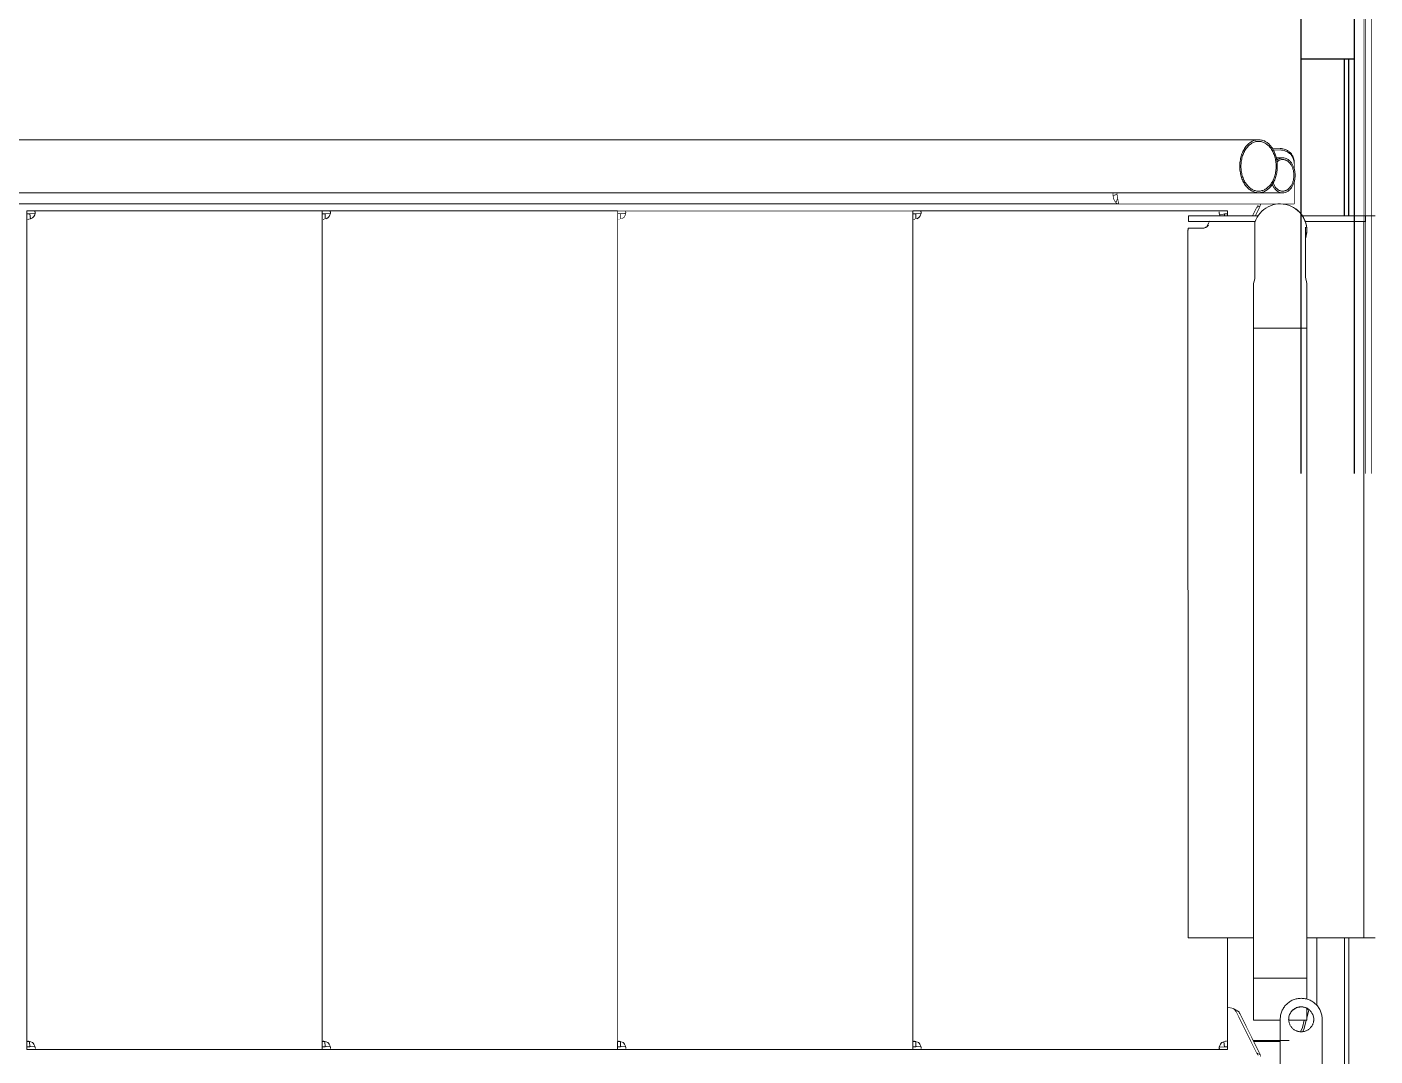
# Model space of a CAD drawing. Header units: millimetres. Extents: x -187347 to 135007, y -6415 to 292048.
# Drawn here: x -43623 to -42658, y 12154 to 12890 of the extents above; entities that cross this region are included whole.
import ezdxf

# ---------------------------------------------------------------- set-up
doc = ezdxf.new("R2010")
doc.units = ezdxf.units.MM
doc.header["$LTSCALE"] = 100
doc.layers.get('0').update_dxf_attribs({"lineweight": 18})
doc.layers.add('A-ANNO-DIMS', color=211, linetype='Continuous', lineweight=5)
doc.layers.add('Layout Cabinplant', color=30, linetype='Continuous')

# ---------------------------------------------------------------- blocks, each defined once
blk = doc.blocks.new('CP_Giblet area_New')
at = {"color": 0, "linetype": 'Continuous'}
for p, q in [((1496.72, -4350.96), (1496.72, -3918.49)), ((1496.72, -4350.96), (1496.72, -3918.49)), ((1534.72, -3918.49), (1534.72, -4350.96))]:
    blk.add_line(p, q, dxfattribs=at)
at = {"linetype": 'Continuous'}
for p, q in [((1500.72, -4102.92), (1500.72, -4214.92)), ((1503.62, -4102.92), (1503.62, -4214.92)), ((1496.72, -4214.92), (1515.72, -4214.92)), ((1515.72, -4214.92), (1534.72, -4214.92))]:
    blk.add_line(p, q, dxfattribs=at)
at = {"color": 0, "linetype": 'Continuous', "const_width": 0.5}
for points in [[(1484.59, -3918.49), (1484.59, -4341.21)], [(1488.59, -4341.21), (1488.59, -3918.49)], [(1489.83, -4341.21), (1489.83, -3918.49)]]:
    blk.add_lwpolyline(points, dxfattribs=at)
at = {"layer": 'A-ANNO-DIMS', "linetype": 'Continuous'}
for p, q in [((1500.72, -3416.4), (1500.72, -3586.4)), ((1503.62, -3586.4), (1503.62, -3416.4)), ((1519.72, -3512.85), (1519.72, -3475.06)), ((1549.72, -3482.06), (1549.72, -3513.16)), ((1587.49, -3508.42), (1587.49, -3506.42)), ((1593.19, -3506.42), (1587.49, -3506.42)), ((1587.49, -3508.42), (1593.33, -3508.21)), ((1587.49, -3508.42), (1589.49, -3508.43)), ((1587.49, -3508.42), (1587.49, -3512.12)), ((1589.95, -3512.05), (1589.49, -3508.43)), ((1592.49, -3510.42), (1593.01, -3509.26)), ((1593.01, -3509.26), (1593.33, -3508.21)), ((1806.79, -3506.42), (1593.19, -3506.42)), ((1593.33, -3508.21), (1593.19, -3506.42)), ((1593.44, -3507.58), (1593.47, -3507.06)), ((1806.5, -3507.1), (1806.55, -3507.75)), ((1806.55, -3507.75), (1806.86, -3508.88)), ((1812.49, -3506.42), (1806.79, -3506.42)), ((1806.86, -3508.88), (1812.49, -3508.42)), ((1806.86, -3508.88), (1807.49, -3510.42)), ((1810.49, -3508.43), (1812.49, -3508.42)), ((1810.49, -3508.43), (1810.49, -3512.12)), ((2018.06, -3506.42), (1812.49, -3506.42)), ((1812.49, -3506.42), (1812.49, -3508.42)), ((1812.49, -3512.12), (1812.49, -3508.42)), ((2017.77, -3507.1), (2017.83, -3507.75)), ((2017.83, -3507.75), (2018.13, -3508.88)), ((2023.76, -3506.42), (2018.06, -3506.42)), ((2018.13, -3508.88), (2023.76, -3508.43)), ((2018.13, -3508.88), (2018.76, -3510.42)), ((2021.76, -3508.43), (2021.76, -3512.12)), ((2021.76, -3508.43), (2023.76, -3508.43)), ((2023.76, -3506.42), (2023.76, -3508.43)), ((2229.34, -3506.42), (2023.76, -3506.42)), ((2023.76, -3512.12), (2023.76, -3508.43)), ((2229.04, -3507.1), (2229.1, -3507.75)), ((2229.1, -3507.75), (2229.4, -3508.88)), ((2235.04, -3506.42), (2229.34, -3506.42)), ((2229.4, -3508.88), (2235.04, -3508.43)), ((2229.4, -3508.88), (2230.04, -3510.42)), ((2233.04, -3508.43), (2235.04, -3508.43)), ((2233.04, -3508.43), (2233.25, -3512.26)), ((2235.04, -3506.42), (2235.04, -3508.43)), ((2440.61, -3506.42), (2235.04, -3506.42)), ((2235.04, -3512.12), (2235.04, -3508.43)), ((2440.31, -3507.1), (2440.37, -3507.75)), ((2440.37, -3507.75), (2440.67, -3508.88)), ((2446.31, -3506.42), (2440.61, -3506.42)), ((2440.67, -3508.88), (2446.31, -3508.43)), ((2440.67, -3508.88), (2441.31, -3510.42)), ((2444.31, -3508.43), (2444.52, -3512.26)), ((2444.31, -3508.43), (2446.31, -3508.43)), ((2446.31, -3506.42), (2446.31, -3508.43)), ((2446.31, -3512.12), (2446.31, -3508.43)), ((1519.72, -3528.14), (1519.72, -3512.85)), ((1533.47, -3519.4), (1532.56, -3521.64)), ((1533.89, -3522.32), (1535.14, -3519.24)), ((1543.38, -3512.93), (1569.03, -3512.93)), ((1549.72, -3512.24), (1568.69, -3512.24)), ((1549.72, -3513.16), (1549.72, -3528.14)), ((1587.49, -3586.4), (1587.49, -3512.12)), ((1588.17, -3512.41), (1588.82, -3512.35)), ((1588.82, -3512.35), (1589.95, -3512.05)), ((1589.95, -3512.05), (1591.49, -3511.42)), ((1808.49, -3511.42), (1809.65, -3511.94)), ((1810.49, -3512.12), (1812.49, -3512.12)), ((1811.33, -3512.37), (1811.85, -3512.4)), ((1812.49, -3512.12), (1812.49, -4100.72)), ((2019.76, -3511.42), (2020.93, -3511.94)), ((2021.76, -3512.12), (2023.76, -3512.12)), ((2022.6, -3512.37), (2023.12, -3512.4)), ((2231.04, -3511.42), (2232.2, -3511.94)), ((2232.2, -3511.94), (2233.25, -3512.26)), ((2233.25, -3512.26), (2235.04, -3512.12)), ((2233.88, -3512.37), (2234.39, -3512.4)), ((2235.04, -3512.12), (2235.04, -4100.72)), ((2442.31, -3511.42), (2443.47, -3511.94)), ((2443.47, -3511.94), (2444.52, -3512.26)), ((2444.52, -3512.26), (2446.31, -3512.12)), ((2445.15, -3512.37), (2445.66, -3512.4)), ((2446.31, -3512.12), (2446.31, -4100.72)), ((1529.14, -3534.95), (1530.72, -3528.8)), ((1530.72, -3535.92), (1530.72, -3527.5)), ((1543.85, -3527.5), (1530.72, -3527.5)), ((1531.05, -3527.5), (1532.56, -3521.64)), ((1532.56, -3527.5), (1533.89, -3522.32)), ((1555.59, -3527.5), (1549.72, -3527.5)), ((1568.72, -3527.5), (1555.59, -3527.5)), ((1568.72, -3557.5), (1568.72, -3527.5)), ((1523.43, -3586.4), (1523.43, -3537.95)), ((1529.68, -3535.23), (1530.46, -3535.63)), ((1530.46, -3535.63), (1530.72, -3534.65)), ((1530.72, -3557.5), (1530.72, -3542.39)), ((1530.72, -4022.5), (1530.72, -3557.5)), ((1568.72, -3557.5), (1530.72, -3557.5)), ((1530.72, -4022.5), (1530.72, -3557.5)), ((1568.72, -4022.5), (1568.72, -3557.5)), ((1481.88, -3586.4), (1484.59, -3586.4)), ((1484.59, -3586.4), (1488.59, -3586.4)), ((1489.83, -3586.4), (1488.59, -3586.4)), ((1530.72, -3586.4), (1489.88, -3586.4)), ((1489.88, -4094.92), (1489.88, -3586.4)), ((1489.88, -3586.4), (1489.88, -4094.92)), ((1607.37, -3586.4), (1568.72, -3586.4)), ((1615.47, -3586.4), (1607.37, -3586.4)), ((1615.47, -3586.4), (1615.79, -4084.06)), ((1530.72, -4022.5), (1549.72, -4022.5)), ((1530.72, -4022.5), (1530.72, -4054.5)), ((1568.72, -4022.5), (1530.72, -4022.5)), ((1530.72, -4022.5), (1530.72, -4054.5)), ((1549.72, -4022.5), (1568.72, -4022.5)), ((1568.72, -4022.5), (1568.72, -4054.5)), ((1531.65, -4059.11), (1530.72, -4054.5)), ((1531.65, -4090.64), (1531.65, -4059.11)), ((1567.79, -4057.87), (1568.72, -4054.5)), ((1567.79, -4090.64), (1567.79, -4057.87)), ((1531.65, -4084.36), (1531.65, -4062.4)), ((1531.65, -4086.62), (1531.65, -4084.36)), ((1531.65, -4086.62), (1531.65, -4094.82)), ((1567.79, -4088.92), (1567.79, -4090.64)), ((1567.79, -4098.37), (1567.79, -4088.92)), ((1531.65, -4094.82), (1531.65, -4090.64)), ((1600.55, -4099.15), (1600.79, -4098.22)), ((1601.65, -4095.53), (1600.95, -4096.26)), ((1601, -4097.6), (1601.54, -4096.41)), ((1601.54, -4096.41), (1602.57, -4094.92)), ((1602.57, -4094.92), (1601.65, -4095.53)), ((1605.37, -4094.06), (1607.37, -4094.06)), ((1607.37, -4094.06), (1615.47, -4094.06)), ((1484.59, -4102.92), (1481.88, -4102.92)), ((1484.59, -4102.92), (1488.59, -4102.92)), ((1488.59, -4098.92), (1488.59, -4102.92)), ((1531.93, -4098.92), (1488.59, -4098.92)), ((1533.97, -4102.92), (1488.59, -4102.92)), ((1574.08, -4102.92), (1565.47, -4102.92)), ((1574.08, -4098.92), (1567.51, -4098.92)), ((1614.56, -4098.92), (1574.08, -4098.92)), ((1574.08, -4102.92), (1614.56, -4102.92)), ((1587.49, -4102.92), (1587.49, -4103.51)), ((1587.49, -4103.51), (1587.49, -4104.42)), ((1593.12, -4103.96), (1587.49, -4104.42)), ((1589.49, -4104.41), (1587.49, -4104.42)), ((1587.49, -4106.42), (1587.49, -4104.42)), ((1587.49, -4106.42), (1593.19, -4106.42)), ((1589.49, -4103.51), (1589.49, -4102.92)), ((1589.49, -4104.41), (1589.49, -4103.51)), ((1593.12, -4103.96), (1592.7, -4102.92)), ((1593.43, -4105.09), (1593.12, -4103.96)), ((1593.19, -4106.42), (1806.79, -4106.42)), ((1593.48, -4105.74), (1593.43, -4105.09)), ((1600.55, -4099.15), (1601.5, -4098.86)), ((1601.5, -4098.86), (1602.52, -4098.92)), ((1615.25, -4098.92), (1614.56, -4098.92)), ((1615.25, -4102.92), (1614.56, -4102.92)), ((1615.25, -4102.92), (1615.25, -4098.92)), ((1806.54, -4105.26), (1806.51, -4105.78)), ((1806.97, -4103.58), (1806.65, -4104.63)), ((1812.49, -4104.41), (1806.65, -4104.63)), ((1806.65, -4104.63), (1806.79, -4106.42)), ((1806.79, -4106.42), (1812.49, -4106.42)), ((1807.49, -4102.42), (1806.97, -4103.58)), ((1809.7, -4100.9), (1808.49, -4101.42)), ((1810.49, -4100.72), (1810.49, -4104.41)), ((1812.49, -4104.41), (1810.49, -4104.41)), ((1811.81, -4100.43), (1811.16, -4100.48)), ((1812.49, -4104.41), (1812.49, -4100.72)), ((1812.49, -4104.41), (1812.49, -4106.42)), ((2023.76, -4106.42), (2229.34, -4106.42)), ((2229.08, -4105.26), (2229.05, -4105.78)), ((2229.52, -4103.58), (2229.19, -4104.63)), ((2235.04, -4104.41), (2229.19, -4104.63)), ((2229.19, -4104.63), (2229.34, -4106.42)), ((2229.34, -4106.42), (2235.04, -4106.42)), ((2230.04, -4102.42), (2229.52, -4103.58)), ((2232.25, -4100.9), (2231.04, -4101.42)), ((2233.04, -4100.72), (2233.04, -4104.41)), ((2235.04, -4104.41), (2233.04, -4104.41)), ((2234.36, -4100.43), (2233.7, -4100.48)), ((2235.04, -4104.41), (2235.04, -4100.72)), ((2235.04, -4104.41), (2235.04, -4106.42)), ((2235.04, -4106.42), (2440.61, -4106.42)), ((2440.35, -4105.26), (2440.32, -4105.78)), ((2440.79, -4103.58), (2440.47, -4104.63)), ((2446.31, -4104.42), (2440.47, -4104.63)), ((2440.47, -4104.63), (2440.61, -4106.42)), ((2440.61, -4106.42), (2446.31, -4106.42)), ((2441.31, -4102.42), (2440.79, -4103.58)), ((2443.85, -4100.79), (2442.31, -4101.42)), ((2444.98, -4100.48), (2443.85, -4100.79)), ((2443.85, -4100.79), (2444.31, -4104.41)), ((2446.31, -4104.42), (2444.31, -4104.41)), ((2445.63, -4100.43), (2444.98, -4100.48)), ((2446.31, -4104.42), (2446.31, -4100.72)), ((2446.31, -4104.42), (2446.31, -4106.42)), ((2674.35, -4111.42), (1665.21, -4111.42)), ((1547.93, -4119.42), (1565.21, -4119.42)), ((1554.84, -4126.56), (1553.28, -4123.52)), ((1554.18, -4123.08), (1555.43, -4125.72)), ((1565.21, -4119.42), (3810.08, -4119.42)), ((1565.21, -4119.42), (3808.87, -4119.42)), ((1551.31, -4143.47), (1547.93, -4144.42)), ((1547.93, -4144.42), (1552.48, -4144.42)), ((1550.4, -4142.67), (1552.1, -4141.28)), ((1552.25, -4142.59), (1551.31, -4143.47)), ((3810.08, -4157.42), (1565.21, -4157.42))]:
    blk.add_line(p, q, dxfattribs=at)
at = {"layer": 'A-ANNO-DIMS', "linetype": 'Continuous', "const_width": 0.5}
for points in [[(1563.75, -3501.42), (1563.96, -3502.68)], [(1566.61, -3504.05), (1563.96, -3502.68)], [(1563.96, -3502.68), (1578.6, -3532.25)], [(1565.93, -3503.03), (1565.4, -3502.21)], [(1566.61, -3504.05), (1565.93, -3503.03)], [(1581.26, -3533.62), (1566.61, -3504.05)], [(2023.76, -3512.12), (2023.76, -4100.72)], [(1583.39, -3535.87), (1580.73, -3534.5)], [(1585.55, -3536.38), (1583.39, -3535.87)], [(1587.49, -3536.38), (1585.55, -3536.38)], [(1567.54, -4102.92), (1563.96, -4110.16)], [(1566.61, -4108.79), (1569.52, -4102.92)], [(1812.49, -4106.42), (2018.06, -4106.42)], [(2017.81, -4105.26), (2017.78, -4105.78)], [(2018.25, -4103.58), (2017.92, -4104.63)], [(2023.76, -4104.41), (2017.92, -4104.63)], [(2017.92, -4104.63), (2018.06, -4106.42)], [(2018.06, -4106.42), (2023.76, -4106.42)], [(2018.76, -4102.42), (2018.25, -4103.58)], [(2020.98, -4100.9), (2019.76, -4101.42)], [(2021.76, -4100.72), (2021.76, -4104.41)], [(2023.76, -4104.41), (2021.76, -4104.41)], [(2023.08, -4100.43), (2022.43, -4100.48)], [(2023.76, -4104.41), (2023.76, -4100.72)], [(2023.76, -4104.41), (2023.76, -4106.42)], [(1539.72, -4111.42), (1549.24, -4111.42)], [(1539.72, -4111.42), (1539.72, -4117.35)], [(1539.72, -4127.47), (1539.72, -4117.35)], [(1550.2, -4111.42), (1664.29, -4111.42)], [(1563.96, -4110.16), (1563.75, -4111.42)], [(1563.96, -4110.16), (1566.61, -4108.79)], [(1565.4, -4110.63), (1565.93, -4109.81)], [(1565.93, -4109.81), (1566.61, -4108.79)], [(1664.29, -4111.42), (1665.21, -4111.42)], [(1665.14, -4111.95), (1665.42, -4112.47)], [(1666.28, -4111.61), (1665.21, -4111.42)], [(1665.42, -4112.47), (1665.65, -4113.32)], [(1665.65, -4113.32), (1665.87, -4114.48)], [(1665.87, -4114.48), (1666.03, -4115.42)], [(1666.03, -4115.42), (1666.52, -4114.21)], [(1666.03, -4115.42), (1666.18, -4116.35)], [(1666.18, -4116.35), (1666.32, -4117.35)], [(1666.79, -4111.95), (1666.28, -4111.61)], [(1666.32, -4117.35), (1666.62, -4119.42)], [(1669.24, -4117.35), (1666.51, -4118.38)], [(1666.52, -4114.21), (1667.22, -4112.47)], [(1667.22, -4112.47), (1666.79, -4111.95)], [(1668.23, -4113.69), (1667.22, -4112.47)], [(1668.62, -4114.48), (1668.23, -4113.69)], [(1669.06, -4115.84), (1668.62, -4114.48)], [(1669.16, -4116.35), (1669.06, -4115.84)], [(1669.24, -4117.35), (1669.16, -4116.35)], [(1669.47, -4119.42), (1669.24, -4117.35)], [(1666.51, -4118.38), (1666.62, -4119.42)], [(1539.72, -4140.4), (1539.72, -4136.37)], [(1539.72, -4141.67), (1539.72, -4140.4)], [(1554.68, -4150.06), (1549.72, -4150.06)], [(1549.72, -4151.09), (1555.41, -4151.09)]]:
    blk.add_lwpolyline(points, dxfattribs=at)
blk.add_lwpolyline([(2019.76, -4101.42, 0.071068), (2018.76, -4102.42)], format="xyb", dxfattribs=at)
at = {"layer": 'A-ANNO-DIMS', "linetype": 'Continuous'}
for centre, radius, start, end in [((1588.49, -3507.42), 5, 306.8699, 323.1301), ((1811.49, -3507.42), 5, 216.8699, 233.1301), ((2022.76, -3507.42), 5, 216.8699, 233.1301), ((2234.04, -3507.42), 5, 216.8699, 233.1301), ((2445.31, -3507.42), 5, 216.8699, 233.1301), ((1549.72, -4092.5), 19, 162.00004, 342.00004), ((1549.72, -4092.5), 19, 162.00068, 216.00079), ((1549.72, -4092.5), 19, 216.00004, 233.99996), ((1811.49, -4105.42), 5, 126.8699, 143.1301), ((2234.04, -4105.42), 5, 126.8699, 143.1301), ((2445.31, -4105.42), 5, 126.8699, 143.1301)]:
    blk.add_arc(centre, radius, start, end, dxfattribs=at)
for points in [[(1525.89, -3529.74), (1526.11, -3530.6), (1526.4, -3531.43), (1526.78, -3532.22), (1527.23, -3532.98), (1527.76, -3533.69), (1528.35, -3534.34), (1529.15, -3535.06), (1530.03, -3535.68), (1531.05, -3536.22), (1532.14, -3536.64), (1533.04, -3536.88), (1533.96, -3537.02), (1534.85, -3537.05), (1535.74, -3536.98), (1536.66, -3536.83), (1537.56, -3536.59), (1538.39, -3536.27), (1539.19, -3535.87), (1539.97, -3535.36), (1540.7, -3534.78), (1541.35, -3534.16), (1541.92, -3533.48), (1542.43, -3532.7), (1542.86, -3531.87), (1543.22, -3531.05), (1543.49, -3530.21), (1543.62, -3529.37), (1543.66, -3528.52), (1543.62, -3527.51), (1543.49, -3526.51), (1543.27, -3525.5), (1542.93, -3524.52), (1542.52, -3523.66), (1542, -3522.86), (1541.41, -3522.13), (1540.74, -3521.46), (1540.01, -3520.87), (1539.22, -3520.36), (1538.38, -3519.93), (1537.5, -3519.6), (1536.59, -3519.35), (1535.66, -3519.21), (1534.72, -3519.16), (1533.78, -3519.21), (1532.85, -3519.35), (1531.94, -3519.6), (1531.06, -3519.93), (1530.22, -3520.36), (1529.43, -3520.87), (1528.69, -3521.46), (1528.03, -3522.13), (1527.44, -3522.86), (1526.92, -3523.65), (1526.5, -3524.49), (1526.16, -3525.36), (1525.91, -3526.26), (1525.77, -3527.12), (1525.72, -3527.99), (1525.76, -3528.87), (1525.89, -3529.74)], [(1519.72, -3528.14), (1520.01, -3531.07), (1520.86, -3533.88), (1521.49, -3535.21), (1522.25, -3536.47), (1523.12, -3537.65), (1524.11, -3538.74), (1525.2, -3539.72), (1526.38, -3540.6), (1527.65, -3541.35), (1528.98, -3541.98), (1530.36, -3542.48), (1531.79, -3542.84), (1533.25, -3543.05), (1534.72, -3543.12), (1536.19, -3543.05), (1537.64, -3542.84), (1539.07, -3542.48), (1540.46, -3541.98), (1541.79, -3541.35), (1543.05, -3540.6), (1544.23, -3539.72), (1545.32, -3538.74), (1546.31, -3537.65), (1547.19, -3536.47), (1547.95, -3535.21), (1548.58, -3533.88), (1549.43, -3531.07), (1549.72, -3528.14)], [(1525.72, -3527.99), (1525.89, -3529.74), (1526.4, -3531.43), (1526.78, -3532.22), (1527.23, -3532.98), (1527.76, -3533.69), (1528.35, -3534.34), (1529.01, -3534.93), (1529.72, -3535.46), (1530.47, -3535.91), (1531.27, -3536.29), (1532.1, -3536.59), (1532.96, -3536.8), (1533.83, -3536.93), (1534.72, -3536.97), (1535.6, -3536.93), (1536.47, -3536.8), (1537.33, -3536.59), (1538.16, -3536.29), (1538.96, -3535.91), (1539.72, -3535.46), (1540.43, -3534.93), (1541.08, -3534.34), (1541.67, -3533.69), (1542.2, -3532.98), (1542.65, -3532.22), (1543.03, -3531.43), (1543.54, -3529.74), (1543.72, -3527.99)], [(1578.6, -3532.25), (1578.93, -3532.84), (1579.36, -3533.36), (1579.98, -3534.01), (1580.73, -3534.5)], [(1581.26, -3533.62), (1581.59, -3534.21), (1582.02, -3534.73), (1582.64, -3535.38), (1583.39, -3535.87)], [(1615.47, -4094.06), (1615.53, -4093.75), (1615.6, -4093.43), (1615.67, -4092.91), (1615.72, -4092.39), (1615.74, -4091.76), (1615.75, -4091.13), (1615.76, -4090.37), (1615.77, -4089.62), (1615.77, -4088.75), (1615.78, -4087.89), (1615.78, -4085.97), (1615.79, -4084.06)], [(1489.83, -4098.92), (1489.84, -4098.79), (1489.84, -4098.67), (1489.85, -4098.52), (1489.86, -4098.38), (1489.86, -4098.14), (1489.86, -4097.9), (1489.87, -4097.62), (1489.87, -4097.35), (1489.87, -4097.01), (1489.88, -4096.67), (1489.88, -4095.79), (1489.88, -4094.92)], [(1605.37, -4094.06), (1604.63, -4094.14), (1603.91, -4094.28), (1603.21, -4094.55), (1602.57, -4094.92)], [(1605.37, -4094.06), (1604.63, -4094.14), (1603.91, -4094.28), (1603.21, -4094.55), (1602.57, -4094.92)], [(1547.93, -4119.42), (1546.18, -4119.67), (1544.55, -4120.37), (1543.75, -4120.9), (1543.02, -4121.53), (1542.31, -4122.27), (1541.68, -4123.08), (1541.09, -4124), (1540.58, -4124.97), (1540.13, -4126.04), (1539.76, -4127.14), (1539.47, -4128.3), (1539.26, -4129.48), (1539.13, -4130.7), (1539.09, -4131.92), (1539.13, -4133.14), (1539.26, -4134.36), (1539.47, -4135.54), (1539.76, -4136.7), (1540.13, -4137.8), (1540.58, -4138.86), (1541.09, -4139.84), (1541.68, -4140.76), (1542.31, -4141.57), (1543.02, -4142.31), (1543.75, -4142.93), (1544.55, -4143.47), (1546.18, -4144.17), (1547.93, -4144.42)], [(1541.47, -4125.28), (1540.62, -4127.37), (1540.11, -4129.57), (1539.98, -4130.74), (1539.94, -4131.92), (1539.98, -4133.1), (1540.11, -4134.27), (1540.33, -4135.4), (1540.63, -4136.52), (1541.01, -4137.56), (1541.47, -4138.56), (1541.98, -4139.47), (1542.58, -4140.32), (1543.22, -4141.05), (1543.94, -4141.71), (1544.67, -4142.23), (1545.46, -4142.67), (1546.26, -4142.97), (1547.1, -4143.16), (1548.78, -4143.15), (1550.4, -4142.67)], [(1553.28, -4123.52), (1551.98, -4122.18), (1550.4, -4121.17), (1549.6, -4120.87), (1548.77, -4120.68), (1547.93, -4120.62), (1547.1, -4120.68), (1546.26, -4120.87), (1545.46, -4121.17), (1544.67, -4121.6), (1543.94, -4122.13), (1542.54, -4123.58), (1541.47, -4125.28)], [(1554.18, -4123.08), (1552.89, -4121.57), (1551.31, -4120.37), (1549.69, -4119.67), (1547.93, -4119.42)], [(1565.21, -4119.42), (1562.66, -4119.77), (1560.27, -4120.75), (1559.1, -4121.5), (1558.02, -4122.38), (1556.96, -4123.42), (1556.02, -4124.57), (1555.12, -4125.87), (1554.35, -4127.25), (1553.64, -4128.77), (1553.06, -4130.33), (1552.57, -4132), (1552.2, -4133.69), (1551.94, -4135.45), (1551.81, -4137.23), (1551.88, -4140.78), (1552.44, -4144.29)], [(1562.76, -4120.96), (1561.55, -4121.39), (1560.4, -4121.97), (1559.26, -4122.73), (1558.22, -4123.62), (1557.21, -4124.68), (1556.31, -4125.83), (1555.47, -4127.15), (1554.75, -4128.53), (1554.11, -4130.05), (1553.59, -4131.61), (1553.17, -4133.26), (1552.87, -4134.95), (1552.69, -4136.68), (1552.63, -4138.42), (1552.69, -4140.16), (1552.87, -4141.89), (1553.17, -4143.57), (1553.59, -4145.23), (1554.11, -4146.79), (1554.75, -4148.31), (1555.47, -4149.69), (1556.31, -4151.01), (1557.21, -4152.16), (1558.22, -4153.22), (1559.26, -4154.1), (1560.4, -4154.86), (1561.55, -4155.45), (1562.76, -4155.88), (1563.98, -4156.13), (1565.21, -4156.22), (1566.45, -4156.13), (1567.67, -4155.88), (1568.88, -4155.45), (1570.03, -4154.86), (1571.17, -4154.1), (1572.21, -4153.22), (1573.22, -4152.16), (1574.11, -4151.01), (1574.96, -4149.69), (1575.68, -4148.31), (1576.32, -4146.79), (1576.84, -4145.23), (1577.26, -4143.57), (1577.56, -4141.89), (1577.74, -4140.16), (1577.8, -4138.42), (1577.74, -4136.68), (1577.56, -4134.95), (1577.26, -4133.26), (1576.84, -4131.61), (1576.32, -4130.05), (1575.68, -4128.53), (1574.96, -4127.15), (1574.11, -4125.83), (1573.22, -4124.68), (1572.21, -4123.62), (1571.17, -4122.73), (1570.03, -4121.97), (1568.88, -4121.39), (1567.67, -4120.96), (1566.45, -4120.71), (1565.21, -4120.62), (1563.98, -4120.71), (1562.76, -4120.96)], [(1565.21, -4157.42), (1567.88, -4157.04), (1570.36, -4155.97), (1571.57, -4155.16), (1572.68, -4154.22), (1573.76, -4153.09), (1574.71, -4151.85), (1575.61, -4150.45), (1576.39, -4148.98), (1577.07, -4147.36), (1577.63, -4145.69), (1578.07, -4143.92), (1578.39, -4142.13), (1578.59, -4140.28), (1578.65, -4138.42), (1578.59, -4136.56), (1578.39, -4134.71), (1578.07, -4132.92), (1577.63, -4131.15), (1577.07, -4129.48), (1576.39, -4127.86), (1575.61, -4126.39), (1574.71, -4124.98), (1573.76, -4123.75), (1572.68, -4122.62), (1571.57, -4121.68), (1570.36, -4120.87), (1567.88, -4119.8), (1565.21, -4119.42)], [(1539.72, -4140.4), (1539.91, -4142.28), (1540.48, -4144.09), (1540.9, -4144.95), (1541.4, -4145.76), (1541.99, -4146.53), (1542.65, -4147.23), (1543.37, -4147.86), (1544.16, -4148.43), (1545, -4148.92), (1545.89, -4149.32), (1547.77, -4149.87), (1549.72, -4150.06)], [(1539.72, -4141.67), (1540, -4143.42), (1540.48, -4145.13), (1540.89, -4145.99), (1541.4, -4146.8), (1541.99, -4147.56), (1542.65, -4148.26), (1543.37, -4148.9), (1544.16, -4149.46), (1545, -4149.95), (1545.89, -4150.36), (1547.77, -4150.91), (1549.72, -4151.09)], [(1552.44, -4144.29), (1553.23, -4147), (1554.35, -4149.59), (1554.99, -4150.74), (1555.71, -4151.85), (1556.48, -4152.85), (1557.32, -4153.79), (1558.18, -4154.61), (1559.12, -4155.35), (1560.06, -4155.97), (1561.06, -4156.49), (1563.09, -4157.18), (1565.21, -4157.42)]]:
    blk.add_spline(points, degree=3, dxfattribs=at)

msp = doc.modelspace()

# ---------------------------------------------------------------- block references
at = {"layer": 'Layout Cabinplant', "rotation": 180}
msp.add_blockref('CP_Giblet area_New', (-41176.61, 8652.23, 0), dxfattribs=at)

doc.saveas('drawing.dxf')
